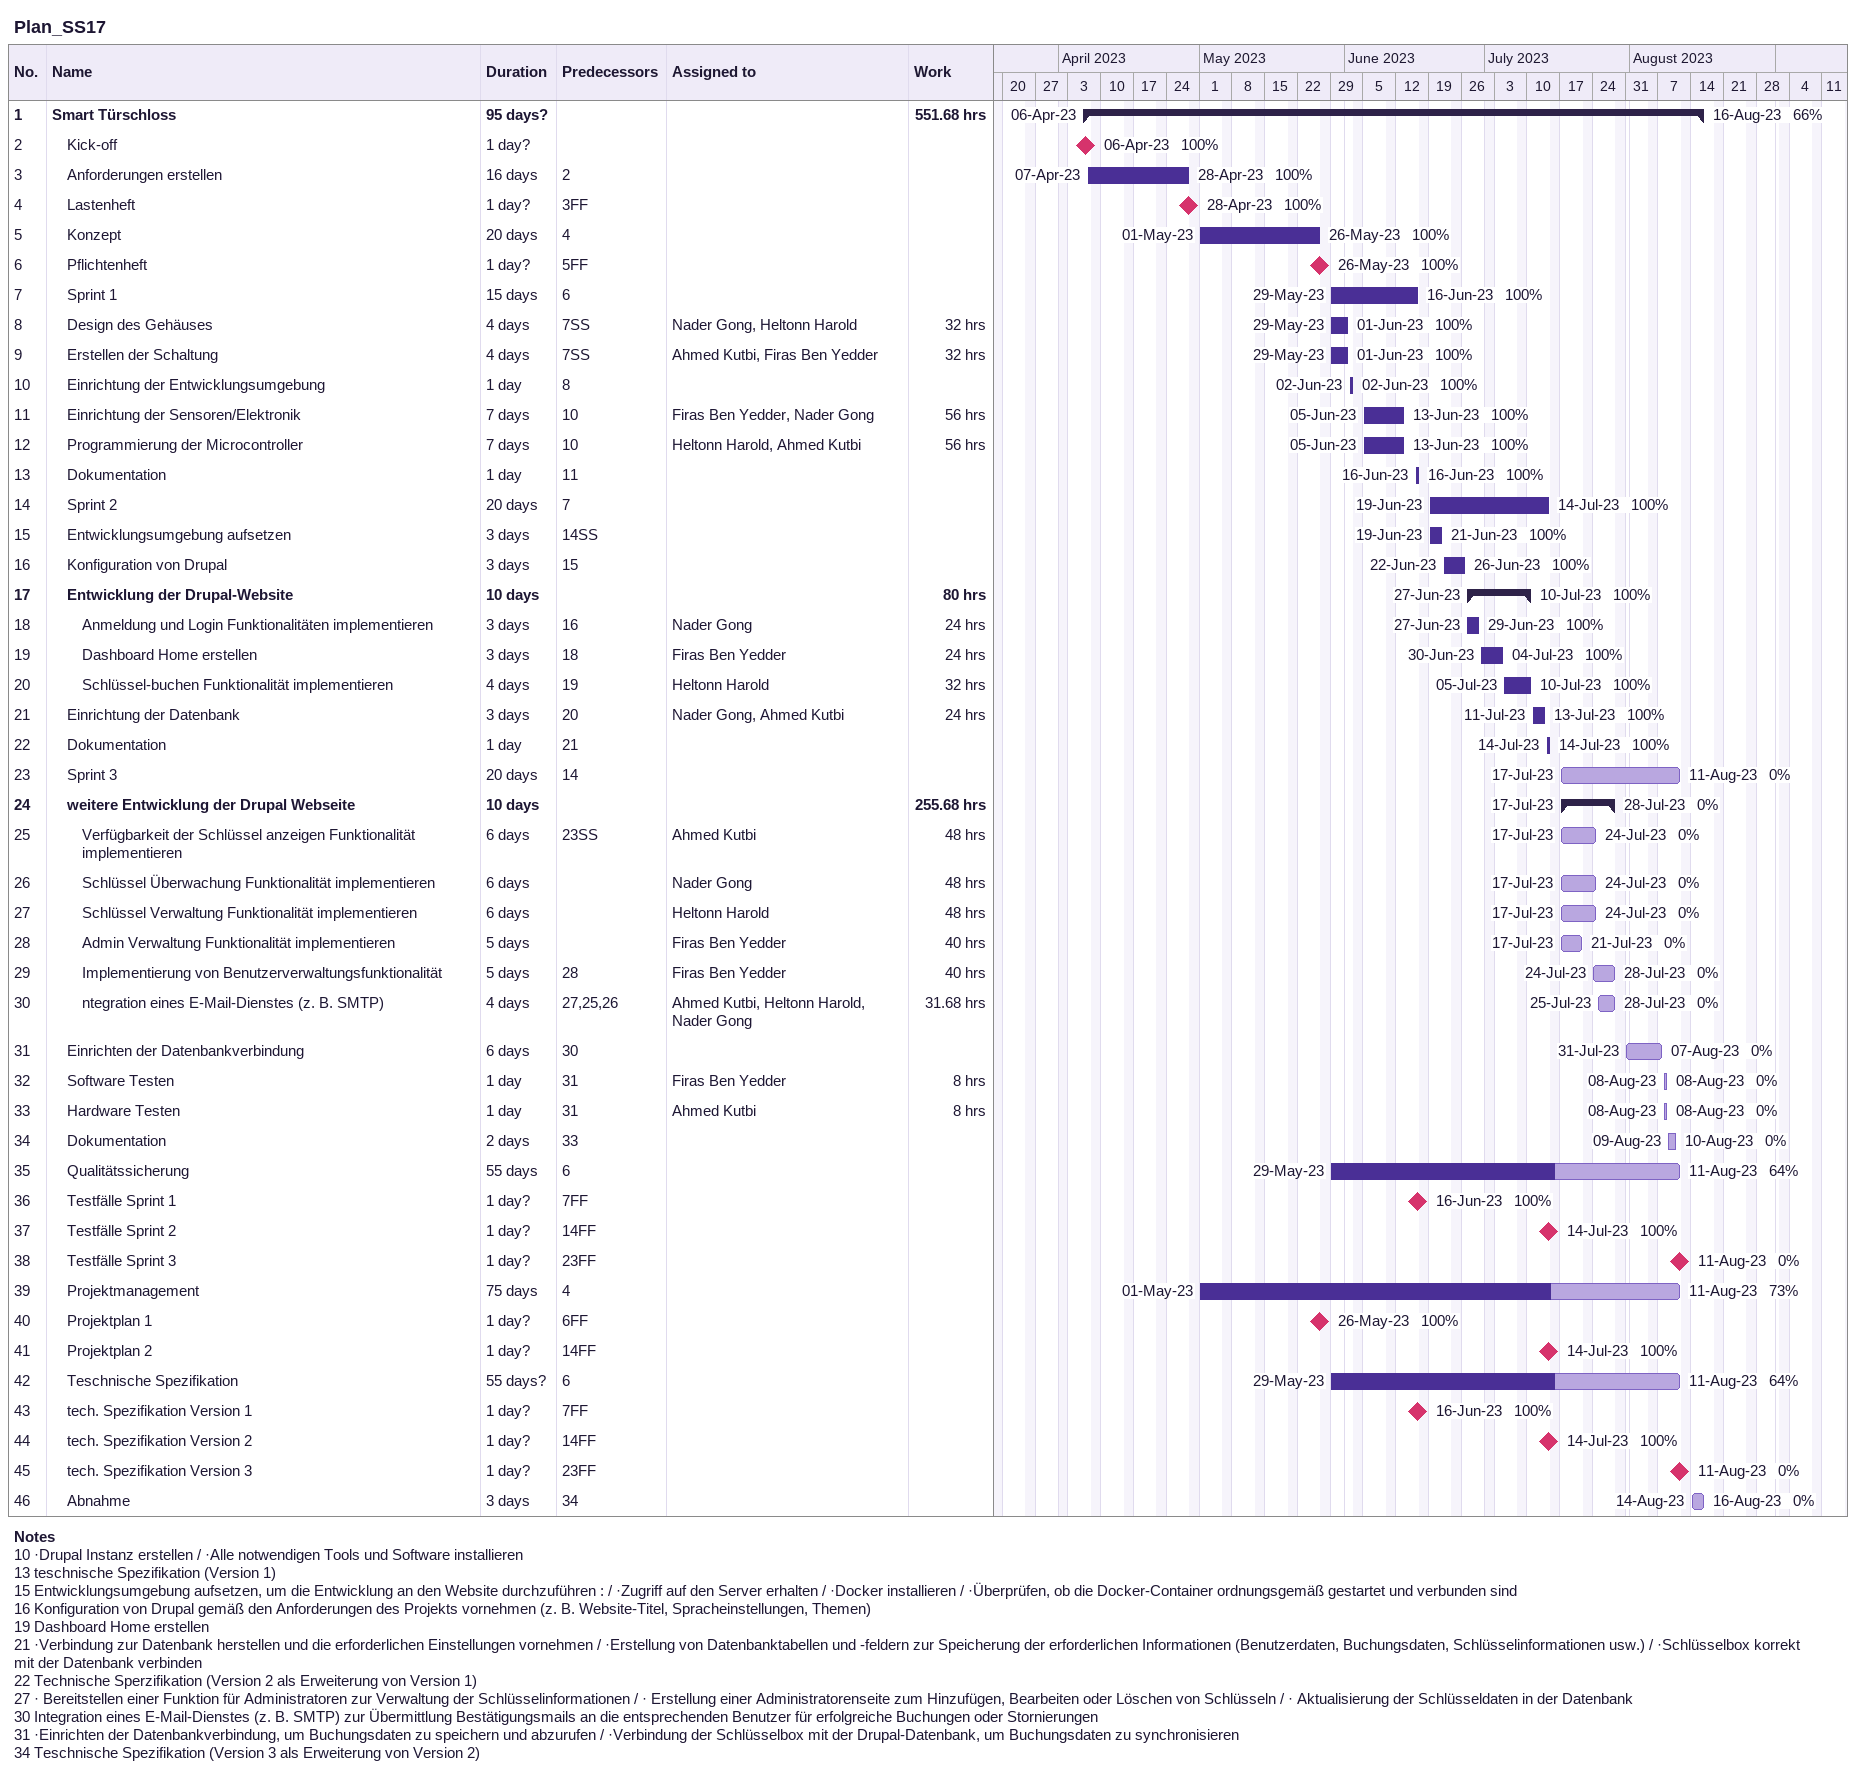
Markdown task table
Plan_SS17

| ID | Level | Task | Duration | Start | Finish | Predecessors | Resources | % complete | Work (h) |
|---|---|---|---|---|---|---|---|---|---|
| 1 | 1 | **Smart Türschloss** | 95d? | 2023-04-06 | 2023-08-16 |  |  | 66 | 551.68 |
| 2 | 2 | Kick-off | 1d? | 2023-04-06 | 2023-04-06 |  |  | 100 |  |
| 3 | 2 | Anforderungen erstellen | 16d | 2023-04-07 | 2023-04-28 | 2 |  | 100 |  |
| 4 | 2 | Lastenheft | 1d? | 2023-04-28 | 2023-04-28 | 3FF |  | 100 |  |
| 5 | 2 | Konzept | 20d | 2023-05-01 | 2023-05-26 | 4 |  | 100 |  |
| 6 | 2 | Pflichtenheft | 1d? | 2023-05-26 | 2023-05-26 | 5FF |  | 100 |  |
| 7 | 2 | Sprint 1 | 15d | 2023-05-29 | 2023-06-16 | 6 |  | 100 |  |
| 8 | 2 | Design des Gehäuses | 4d | 2023-05-29 | 2023-06-01 | 7SS | Nader Gong, Heltonn Harold | 100 | 32 |
| 9 | 2 | Erstellen der Schaltung | 4d | 2023-05-29 | 2023-06-01 | 7SS | Ahmed Kutbi, Firas Ben Yedder | 100 | 32 |
| 10 | 2 | Einrichtung der Entwicklungsumgebung | 1d | 2023-06-02 | 2023-06-02 | 8 |  | 100 |  |
| 11 | 2 | Einrichtung der Sensoren/Elektronik | 7d | 2023-06-05 | 2023-06-13 | 10 | Firas Ben Yedder, Nader Gong | 100 | 56 |
| 12 | 2 | Programmierung der Microcontroller | 7d | 2023-06-05 | 2023-06-13 | 10 | Heltonn Harold, Ahmed Kutbi | 100 | 56 |
| 13 | 2 | Dokumentation | 1d | 2023-06-16 | 2023-06-16 | 11 |  | 100 |  |
| 14 | 2 | Sprint 2 | 20d | 2023-06-19 | 2023-07-14 | 7 |  | 100 |  |
| 15 | 2 | Entwicklungsumgebung aufsetzen | 3d | 2023-06-19 | 2023-06-21 | 14SS |  | 100 |  |
| 16 | 2 | Konfiguration von Drupal | 3d | 2023-06-22 | 2023-06-26 | 15 |  | 100 |  |
| 17 | 2 | **Entwicklung der Drupal-Website** | 10d | 2023-06-27 | 2023-07-10 |  |  | 100 | 80 |
| 18 | 3 | Anmeldung und Login Funktionalitäten implementieren | 3d | 2023-06-27 | 2023-06-29 | 16 | Nader Gong | 100 | 24 |
| 19 | 3 | Dashboard Home erstellen | 3d | 2023-06-30 | 2023-07-04 | 18 | Firas Ben Yedder | 100 | 24 |
| 20 | 3 | Schlüssel-buchen Funktionalität implementieren | 4d | 2023-07-05 | 2023-07-10 | 19 | Heltonn Harold | 100 | 32 |
| 21 | 2 | Einrichtung der Datenbank | 3d | 2023-07-11 | 2023-07-13 | 20 | Nader Gong, Ahmed Kutbi | 100 | 24 |
| 22 | 2 | Dokumentation | 1d | 2023-07-14 | 2023-07-14 | 21 |  | 100 |  |
| 23 | 2 | Sprint 3 | 20d | 2023-07-17 | 2023-08-11 | 14 |  | 0 |  |
| 24 | 2 | **weitere Entwicklung der Drupal Webseite** | 10d | 2023-07-17 | 2023-07-28 |  |  | 0 | 255.68 |
| 25 | 3 | Verfügbarkeit der Schlüssel anzeigen Funktionalität implementieren | 6d | 2023-07-17 | 2023-07-24 | 23SS | Ahmed Kutbi | 0 | 48 |
| 26 | 3 | Schlüssel Überwachung Funktionalität implementieren | 6d | 2023-07-17 | 2023-07-24 |  | Nader Gong | 0 | 48 |
| 27 | 3 | Schlüssel Verwaltung Funktionalität implementieren | 6d | 2023-07-17 | 2023-07-24 |  | Heltonn Harold | 0 | 48 |
| 28 | 3 | Admin Verwaltung Funktionalität implementieren | 5d | 2023-07-17 | 2023-07-21 |  | Firas Ben Yedder | 0 | 40 |
| 29 | 3 | Implementierung von Benutzerverwaltungsfunktionalität | 5d | 2023-07-24 | 2023-07-28 | 28 | Firas Ben Yedder | 0 | 40 |
| 30 | 3 | ntegration eines E-Mail-Dienstes (z. B. SMTP) | 4d | 2023-07-25 | 2023-07-28 | 27, 25, 26 | Ahmed Kutbi, Heltonn Harold, Nader Gong | 0 | 31.68 |
| 31 | 2 | Einrichten der Datenbankverbindung | 6d | 2023-07-31 | 2023-08-07 | 30 |  | 0 |  |
| 32 | 2 | Software Testen | 1d | 2023-08-08 | 2023-08-08 | 31 | Firas Ben Yedder | 0 | 8 |
| 33 | 2 | Hardware Testen | 1d | 2023-08-08 | 2023-08-08 | 31 | Ahmed Kutbi | 0 | 8 |
| 34 | 2 | Dokumentation | 2d | 2023-08-09 | 2023-08-10 | 33 |  | 0 |  |
| 35 | 2 | Qualitätssicherung | 55d | 2023-05-29 | 2023-08-11 | 6 |  | 64 |  |
| 36 | 2 | Testfälle Sprint 1 | 1d? | 2023-06-16 | 2023-06-16 | 7FF |  | 100 |  |
| 37 | 2 | Testfälle Sprint 2 | 1d? | 2023-07-14 | 2023-07-14 | 14FF |  | 100 |  |
| 38 | 2 | Testfälle Sprint 3 | 1d? | 2023-08-11 | 2023-08-11 | 23FF |  | 0 |  |
| 39 | 2 | Projektmanagement | 75d | 2023-05-01 | 2023-08-11 | 4 |  | 73 |  |
| 40 | 2 | Projektplan 1 | 1d? | 2023-05-26 | 2023-05-26 | 6FF |  | 100 |  |
| 41 | 2 | Projektplan 2 | 1d? | 2023-07-14 | 2023-07-14 | 14FF |  | 100 |  |
| 42 | 2 | Teschnische Spezifikation | 55d? | 2023-05-29 | 2023-08-11 | 6 |  | 64 |  |
| 43 | 2 | tech. Spezifikation Version 1 | 1d? | 2023-06-16 | 2023-06-16 | 7FF |  | 100 |  |
| 44 | 2 | tech. Spezifikation Version 2 | 1d? | 2023-07-14 | 2023-07-14 | 14FF |  | 100 |  |
| 45 | 2 | tech. Spezifikation Version 3 | 1d? | 2023-08-11 | 2023-08-11 | 23FF |  | 0 |  |
| 46 | 2 | Abnahme | 3d | 2023-08-14 | 2023-08-16 | 34 |  | 0 |  |

Notes
- 10: ·Drupal Instanz erstellen / ·Alle notwendigen Tools und Software installieren
- 13: teschnische Spezifikation (Version 1)
- 15: Entwicklungsumgebung aufsetzen, um die Entwicklung an den Website durchzuführen : / ·Zugriff auf den Server erhalten / ·Docker installieren / ·Überprüfen, ob die Docker-Container ordnungsgemäß gestartet und verbunden sind
- 16: Konfiguration von Drupal gemäß den Anforderungen des Projekts vornehmen (z. B. Website-Titel, Spracheinstellungen, Themen)
- 19: Dashboard Home erstellen
- 21: ·Verbindung zur Datenbank herstellen und die erforderlichen Einstellungen vornehmen / ·Erstellung von Datenbanktabellen und -feldern zur Speicherung der erforderlichen Informationen (Benutzerdaten, Buchungsdaten, Schlüsselinformationen usw.) / ·Schlüsselbox korrekt mit der Datenbank verbinden
- 22: Technische Sperzifikation (Version 2 als Erweiterung von Version 1)
- 27: · Bereitstellen einer Funktion für Administratoren zur Verwaltung der Schlüsselinformationen / · Erstellung einer Administratorenseite zum Hinzufügen, Bearbeiten oder Löschen von Schlüsseln / · Aktualisierung der Schlüsseldaten in der Datenbank
- 30: Integration eines E-Mail-Dienstes (z. B. SMTP) zur Übermittlung Bestätigungsmails an die entsprechenden Benutzer für erfolgreiche Buchungen oder Stornierungen
- 31: ·Einrichten der Datenbankverbindung, um Buchungsdaten zu speichern und abzurufen / ·Verbindung der Schlüsselbox mit der Drupal-Datenbank, um Buchungsdaten zu synchronisieren
- 34: Teschnische Spezifikation (Version 3 als Erweiterung von Version 2)
